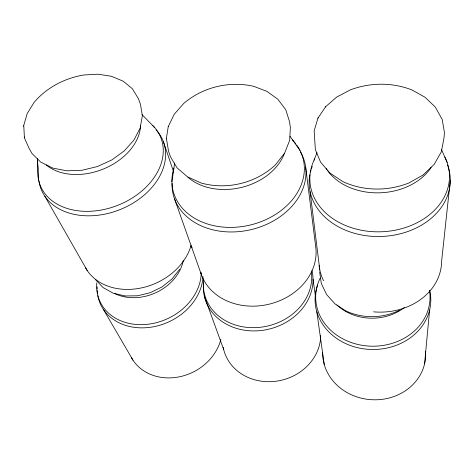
<?xml version="1.0" encoding="UTF-8"?>
<svg xmlns="http://www.w3.org/2000/svg" width="474" height="474" viewBox="0 0 474 474"><rect width="100%" height="100%" fill="white"/><g stroke="black" fill="none" stroke-linecap="round" stroke-linejoin="round"><path stroke-width="0.71" d="M424.574 363.854L429.61 309.978M450.3 180.44L441.596 261.429A61.353 51.02 -0.2 0 1 373.589 311.839M52.442 167.938L40.586 162.013L31.954 153.452L29.181 148.528L24.417 137.952L23.765 125.349L27.196 113.541L34.152 102.337C46.642 87.542 64.618 78.257 83.572 75.01L97.851 74.199L111.319 76.249L123.074 81.131L132.276 88.632L138.485 98.77L140.5 104.452L142.366 115.822L140.174 127.933M171.908 181.69L174.675 162.955M187.378 176.749L177.003 167.778L170.409 156.728L168.543 151.188L166.38 138.378M168.234 126.671L174.242 114.228L183.788 103.391C202.783 87.133 229.392 80.687 253.738 86.339L266.933 91.381L277.8 99.185L285.769 109.725L289.543 121.694L290.366 127.488L289.679 140.31L284.667 153.031M166.303 138.846L168.306 126.244M314.031 160.194L317.029 152.699M423.294 174.805L434.208 164.336L441.33 151.84L444.002 138.035L444.446 132.578L442.189 119.418L435.339 107.124L425.03 97.253L411.912 89.93C392.229 82.209 370.016 82.44 350.292 89.9L336.73 97.063L325.685 106.65L317.947 118.133L314.161 130.818L315.358 149.63L320.543 162.067L329.886 173.004M140.043 128.324L133.846 140.185L124.318 150.856L111.817 159.928L97.49 166.516L82.245 170.231L66.941 170.818L52.815 168.104M317.947 118.133L318.202 117.765M325.466 106.976L325.685 106.65M284.447 153.363L275.406 164.899C255.877 183.219 226.88 190.24 201.118 183.011L187.722 176.944M179.61 269.333L172.05 278.949L162.025 286.942L150.282 292.695L137.596 295.794L125.012 295.966M423.033 175.036L408.671 183.083C387.655 191.306 363.623 191.212 343.046 181.696L330.171 173.241M399.511 310.251C382.915 318.487 363.031 318.801 346.174 311.11M124.81 295.924L113.173 293.181L103.113 287.605L95.582 279.684M346.02 311.051L335.047 303.929L326.568 294.502L321.331 283.553L319.642 271.886M142.064 114.678L154.779 127.69M289.975 136.239L300.001 150.465M103.249 309.166L132.998 360.204M44.846 196.242L87.252 270.583M441.525 149.612L447.112 162.386M204.424 296.57L223.639 349.391M174.556 198.956L201.438 274.837M163.352 141.637L173.792 172.329M316.81 311.791L324.257 364.536M313.036 279.168L315.56 297.269M305.641 167.002L315.743 246.972A59.066 48.946 -13.4 0 1 268.006 304.438A59.066 48.946 -13.4 0 1 200.757 272.817M310.091 191.751L319.796 269.925M37.381 158.897L38.738 180.754M37.369 158.79L37.95 168.199A64.849 47.127 -21.5 0 0 116.006 205.989A64.849 47.127 -21.5 0 0 152.901 125.663M23.7 125.8L23.724 126.256M24.275 136.968L24.298 137.466M156.082 129.929A65.578 47.838 -21.6 0 1 122.796 208.436A65.578 47.838 -21.6 0 1 39.058 181.264M191.129 245.259A57.478 45.226 -22.9 0 1 141.305 287.937A57.478 45.226 -22.9 0 1 85.427 267.561M140.565 125.551A54.083 38.204 -21.2 0 1 103.99 168.756A54.083 38.204 -21.2 0 1 46.28 164.982M323.57 280.727A61.353 51.02 -0.2 0 1 319.115 265.547M447.42 164.816A70.614 54.984 -2.4 0 1 384.728 236.295A70.614 54.984 -2.4 0 1 309.86 174.764M310.476 171.967A70.614 54.984 -2.4 0 1 311.057 169.882M311.501 168.501A70.614 54.984 -2.4 0 1 312.253 166.463M444.861 157.03A69.862 54.214 -2.5 0 1 379.366 231.827A69.862 54.214 -2.5 0 1 314.659 158.903M431.15 167.441A58.432 44.23 -3.1 0 1 379.793 192.817A58.432 44.23 -3.1 0 1 327.694 170.764M326.906 169.633A58.432 44.23 -3.1 0 1 326.171 168.495M300.54 152.065A67.699 52.336 -13.4 0 1 251.605 229.505A67.699 52.336 -13.4 0 1 172.103 183.373M296.641 144.955A66.964 51.583 -13.4 0 1 246.083 225.914A66.964 51.583 -13.4 0 1 173.911 168.152M292.417 139.913A66.964 51.583 -13.4 0 1 295.77 143.782M284.507 153.143A55.932 41.973 -13.4 0 1 241.947 187.307A55.932 41.973 -13.4 0 1 187.953 177.288M311.945 270.524A55.316 46.849 -14 0 1 261.186 330.508A55.316 46.849 -14 0 1 203.553 282.954M320.72 335.639A49.415 43.762 -14.1 0 1 275.347 381.315A49.415 43.762 -14.1 0 1 223.189 347.306M311.43 272.343A54.652 46.191 -14 0 1 257.139 327.558A54.652 46.191 -14 0 1 203.743 278.996M425.581 351.726A51.536 46.019 3.7 0 1 375.426 399.801A51.536 46.019 3.7 0 1 322.646 352.644M429.717 290.378A57.869 49.669 0.5 0 1 369.856 349.415A57.869 49.669 0.5 0 1 317.663 285.004M429.521 290.74A57.182 48.982 0.4 0 1 365.3 345.765A57.182 48.982 0.4 0 1 320.187 278.066M404.411 307.478A47.436 40.047 -0.4 0 1 336.884 304.96M220.843 339.42A48.828 41.671 -26 0 1 179.397 376.812A48.828 41.671 -26 0 1 131.488 357.698M203.014 276.543A54.528 44.396 -24.2 0 1 153.061 326.847A54.528 44.396 -24.2 0 1 97.78 295.663M97.443 293.477A54.528 44.396 -24.2 0 1 97.188 290.515M97.146 289.027A54.528 44.396 -24.2 0 1 97.188 286.8M201.266 272.663A53.87 43.762 -24.1 0 1 146.715 324.382A53.87 43.762 -24.1 0 1 96.767 282.854M190.625 246.213A53.87 43.762 -24.1 0 1 192.1 247.784M183.26 260.623A44.597 35.627 -23.6 0 1 114.453 293.442"/></g></svg>
